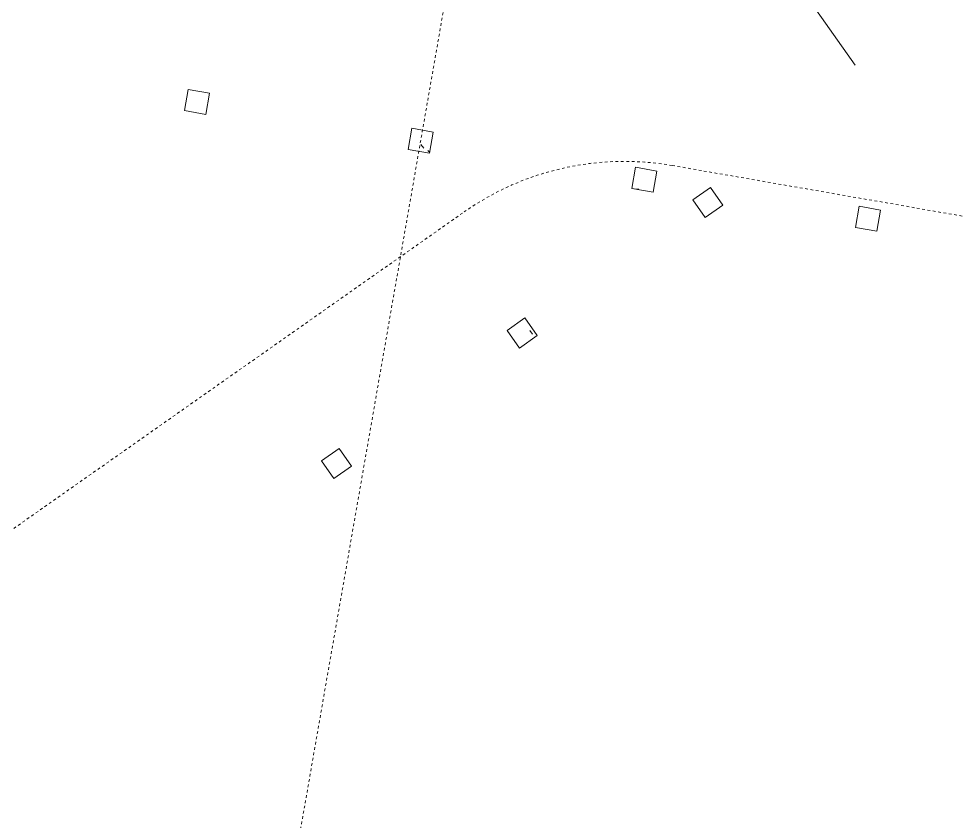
# Model space of a CAD drawing. Extents: x 274235 to 276654, y 142848 to 144425.
# Drawn here: x 276246.88 to 276281.61, y 143150.12 to 143179.83 of the extents above; entities that cross this region are included whole.
import ezdxf

# ---------------------------------------------------------------- set-up
doc = ezdxf.new("R2010")
doc.units = 0
doc.header["$LTSCALE"] = 1.5
doc.linetypes.add('ACM-G-CENTER', pattern=[50.800000000000004, 31.75, -6.350000000000001, 6.350000000000001, -6.350000000000001])
doc.linetypes.add('ACM-G-HIDDEN2', pattern=[4.762500000000001, 3.175000000000001, -1.5875])
doc.layers.get('0').update_dxf_attribs({"linetype": 'CONTINUOUS', "lineweight": 0})
for name, color, linetype, lineweight in [('_ACM-A-DETL', 7, 'CONTINUOUS', 5), ('_ACM-A-DETL-THIN', 2, 'CONTINUOUS', 5), ('_ACM-A-GRID', 3, 'CONTINUOUS', 5), ('_ACM-S-STRU-CLOS', 5, 'CONTINUOUS', 5)]:
    doc.layers.add(name, color=color, linetype=linetype, lineweight=lineweight)

# ---------------------------------------------------------------- blocks, each defined once
blk = doc.blocks.new('M_Concrete-Rectangular-Column - 800 x 800mm-V754-B1_Working')
at = {"layer": '_ACM-A-DETL', "color": 250}
for p, q in [((400.0000000000002, 400.0000000000002), (-399.9999999999999, 400.0000000000002)), ((-399.9999999999999, 400.0000000000002), (-399.9999999999999, -399.9999999999999)), ((400.0000000000002, -399.9999999999999), (400.0000000000002, 400.0000000000002)), ((-399.9999999999999, -399.9999999999999), (400.0000000000002, -399.9999999999999))]:
    blk.add_line(p, q, dxfattribs=at)
blk = doc.blocks.new('M_Concrete-Rectangular-Column - 800 x 800mm-V755-B1_Working')
at = {"layer": '_ACM-S-STRU-CLOS'}
h = blk.add_hatch(dxfattribs=at)
h.set_pattern_fill('FP_474', color=256, style=0, pattern_type=2)
h.set_pattern_definition([(49.99999999999999, (-1000204.123, -772404.565), (3643.681986006824, -318.7812880006761), [381, -4191]), (355, (-1000204.123, -772404.565), (-704.8562580461121, 3821.135846227694), [304.8, -3352.8]), (100.451, (-999900.483, -772431.13), (2938.852362929117, 3502.332152374178), [323.8, -3561.801]), (46.184, (-1000204.123, -771388.565), (5421.581919880712, -840.8554984886337), [571.5, -6286.5]), (96.636, (-999752.325, -771458.635), (4748.051319755933, 4948.551449789822), [485.7, -5342.701999999999]), (351.184, (-1000204.123, -771388.565), (4748.100788072627, 4948.506072045693), [457.2, -5029.2]), (21, (-999696.123, -771642.565), (3032.287836333134, -2045.304476687058), [381, -4191]), (326, (-999696.123, -771642.565), (1236.042244531653, 3683.761809559103), [304.8, -3352.8]), (71.45100000000001, (-999443.433, -771813.007), (4268.342513760047, 1638.424823382678), [323.8, -3561.801]), (37.50000000000001, (-1000204.123, -772404.565), (61.77206501183639, 1691.100777463062), [167.64, -3144.52, 167.64, -6601.46]), (37.50000000000001, (-1000204.123, -772404.565), (61.77206501183639, 1691.100777463062), [-3479.8, -3235.96, 167.64, -3197.86]), (7.499999999999999, (-1000204.123, -772404.565), (1336.393250206115, 2003.61149636239), [167.64, -1772.92, 167.64, -4351.02]), (7.499999999999999, (-1000204.123, -772404.565), (1336.393250206115, 2003.61149636239), [-2108.2, -3068.32, 167.64, -1115.06]), (327.5, (-1001336.963, -772404.565), (2711.817807077548, -114.578640950727), [167.64, -1102.36, -9220.2]), (327.5, (-1001336.963, -772404.565), (2711.817807077548, -114.578640950727), [-1270, 167.64, -3794.76, -5257.8]), (327.5, (-1001336.963, -772404.565), (2711.817807077548, -114.578640950727), [-5232.4, 167.64, -5090.16]), (317.5, (-1001844.963, -772404.565), (2962.585592803855, 508.5334453662156), [167.64, -1483.36, -6365.24]), (317.5, (-1001844.963, -772404.565), (2962.585592803855, 508.5334453662156), [-1651, 167.64, -2463.8, -3733.8]), (317.5, (-1001844.963, -772404.565), (2962.585592803855, 508.5334453662156), [-4282.44, 167.64, -3566.16])])
h.paths.add_polyline_path([(400.0000000010179, -399.999999999216), (400.0000000010179, 400.0000000007753), (-399.9999999989388, 400.000000000758), (-399.9999999989388, -399.9999999992334)])
at = {"layer": '_ACM-A-DETL', "color": 250}
for p, q in [((400.0000000000002, 400.0000000000002), (-399.9999999999999, 400.0000000000002)), ((-399.9999999999999, 400.0000000000002), (-399.9999999999999, -399.9999999999999)), ((400.0000000000002, -399.9999999999999), (400.0000000000002, 400.0000000000002)), ((-399.9999999999999, -399.9999999999999), (400.0000000000002, -399.9999999999999))]:
    blk.add_line(p, q, dxfattribs=at)
blk = doc.blocks.new('M_Concrete-Rectangular-Column - 800 x 800mm-V756-B1_Working')
at = {"layer": '_ACM-S-STRU-CLOS'}
h = blk.add_hatch(dxfattribs=at)
h.set_pattern_fill('FP_475', color=256, style=0, pattern_type=2)
h.set_pattern_definition([(49.99999999999999, (-1008604.123, -772404.565), (3643.681986006824, -318.7812880006761), [381, -4191]), (355, (-1008604.123, -772404.565), (-704.8562580461121, 3821.135846227694), [304.8, -3352.8]), (100.451, (-1008300.483, -772431.13), (2938.852362929117, 3502.332152374178), [323.8, -3561.801]), (46.184, (-1008604.123, -771388.565), (5421.581919880712, -840.8554984886337), [571.5, -6286.5]), (96.636, (-1008152.325, -771458.635), (4748.051319755933, 4948.551449789822), [485.7, -5342.701999999999]), (351.184, (-1008604.123, -771388.565), (4748.100788072627, 4948.506072045693), [457.2, -5029.2]), (21, (-1008096.123, -771642.565), (3032.287836333134, -2045.304476687058), [381, -4191]), (326, (-1008096.123, -771642.565), (1236.042244531653, 3683.761809559103), [304.8, -3352.8]), (71.45100000000001, (-1007843.433, -771813.007), (4268.342513760047, 1638.424823382678), [323.8, -3561.801]), (37.50000000000001, (-1008604.123, -772404.565), (61.77206501183639, 1691.100777463062), [167.64, -3144.52, 167.64, -6601.46]), (37.50000000000001, (-1008604.123, -772404.565), (61.77206501183639, 1691.100777463062), [-3479.8, -3235.96, 167.64, -3197.86]), (7.499999999999999, (-1008604.123, -772404.565), (1336.393250206115, 2003.61149636239), [167.64, -1772.92, 167.64, -4351.02]), (7.499999999999999, (-1008604.123, -772404.565), (1336.393250206115, 2003.61149636239), [-2108.2, -3068.32, 167.64, -1115.06]), (327.5, (-1009736.963, -772404.565), (2711.817807077548, -114.578640950727), [167.64, -1102.36, -9220.2]), (327.5, (-1009736.963, -772404.565), (2711.817807077548, -114.578640950727), [-1270, 167.64, -3794.76, -5257.8]), (327.5, (-1009736.963, -772404.565), (2711.817807077548, -114.578640950727), [-5232.4, 167.64, -5090.16]), (317.5, (-1010244.963, -772404.565), (2962.585592803855, 508.5334453662156), [167.64, -1483.36, -6365.24]), (317.5, (-1010244.963, -772404.565), (2962.585592803855, 508.5334453662156), [-1651, 167.64, -2463.8, -3733.8]), (317.5, (-1010244.963, -772404.565), (2962.585592803855, 508.5334453662156), [-4282.44, 167.64, -3566.16])])
h.paths.add_polyline_path([(-399.9999999991467, -399.9999999991987), (400.0000000008793, -399.9999999991987), (400.0000000008793, 400.0000000007927), (-399.9999999991467, 400.0000000007927)])
at = {"layer": '_ACM-A-DETL', "color": 250}
for p, q in [((400.0000000000002, 400.0000000000002), (-399.9999999999999, 400.0000000000002)), ((-399.9999999999999, 400.0000000000002), (-399.9999999999999, -399.9999999999999)), ((400.0000000000002, -399.9999999999999), (400.0000000000002, 400.0000000000002)), ((-399.9999999999999, -399.9999999999999), (400.0000000000002, -399.9999999999999))]:
    blk.add_line(p, q, dxfattribs=at)
blk = doc.blocks.new('M_Concrete-Rectangular-Column - 800 x 800mm-V919-B1_Working')
at = {"layer": '_ACM-S-STRU-CLOS'}
h = blk.add_hatch(dxfattribs=at)
h.set_pattern_fill('FP_579', color=256, style=0, pattern_type=2)
h.set_pattern_definition([(230, (1017004.123, 772404.565), (-3643.681986006824, 318.7812880006761), [381, -4191]), (175, (1017004.123, 772404.565), (704.856258046112, -3821.135846227694), [304.8, -3352.8]), (280.451, (1016700.483, 772431.13), (-2938.852362929117, -3502.332152374179), [323.8, -3561.801]), (226.184, (1017004.123, 771388.565), (-5421.581919880712, 840.8554984886337), [571.5, -6286.5]), (276.636, (1016552.325, 771458.635), (-4748.051319755934, -4948.551449789821), [485.7, -5342.701999999999]), (171.184, (1017004.123, 771388.565), (-4748.100788072626, -4948.506072045694), [457.2, -5029.2]), (201, (1016496.123, 771642.565), (-3032.287836333134, 2045.304476687058), [381, -4191]), (146, (1016496.123, 771642.565), (-1236.042244531653, -3683.761809559102), [304.8, -3352.8]), (251.451, (1016243.433, 771813.007), (-4268.342513760047, -1638.424823382679), [323.8, -3561.801]), (217.5, (1017004.123, 772404.565), (-61.77206501183593, -1691.100777463063), [167.64, -3144.52, 167.64, -6601.46]), (217.5, (1017004.123, 772404.565), (-61.77206501183593, -1691.100777463063), [-3479.8, -3235.96, 167.64, -3197.86]), (187.5, (1017004.123, 772404.565), (-1336.393250206115, -2003.61149636239), [167.64, -1772.92, 167.64, -4351.02]), (187.5, (1017004.123, 772404.565), (-1336.393250206115, -2003.61149636239), [-2108.2, -3068.32, 167.64, -1115.06]), (147.5, (1018136.963, 772404.565), (-2711.817807077548, 114.578640950727), [167.64, -1102.36, 167.64, -9052.56]), (147.5, (1018136.963, 772404.565), (-2711.817807077548, 114.578640950727), [-1437.64, -3794.76, 167.64, -5090.16]), (137.5, (1018644.963, 772404.565), (-2962.585592803855, -508.5334453662151), [167.64, -1483.36, 167.64, -6197.6]), (137.5, (1018644.963, 772404.565), (-2962.585592803855, -508.5334453662151), [-1818.64, -2463.8, 167.64, -3566.16])])
h.paths.add_polyline_path([(399.9999999988695, 399.9999999992507), (-400.0000000010872, 399.9999999992334), (-400.0000000010872, -400.000000000758), (399.9999999988695, -400.0000000007407)])
at = {"layer": '_ACM-A-DETL', "color": 250}
for p, q in [((400.0000000000002, 400.0000000000002), (-399.9999999999999, 400.0000000000002)), ((-399.9999999999999, 400.0000000000002), (-399.9999999999999, -399.9999999999999)), ((400.0000000000002, -399.9999999999999), (400.0000000000002, 400.0000000000002)), ((-399.9999999999999, -399.9999999999999), (400.0000000000002, -399.9999999999999))]:
    blk.add_line(p, q, dxfattribs=at)
blk = doc.blocks.new('M_Concrete-Rectangular-Column - 800 x 800mm-V1163-B1_Working')
at = {"layer": '_ACM-S-STRU-CLOS'}
h = blk.add_hatch(dxfattribs=at)
h.set_pattern_fill('FP_726', color=256, style=0, pattern_type=2)
h.set_pattern_definition([(95, (-169056.491, -1244004.533), (2801.884651253352, 2351.059830332033), [381, -4191]), (40, (-169056.491, -1244004.533), (-3200.359708528779, 2203.542428876418), [304.8, -3352.8]), (145.451, (-168823.001, -1243808.612), (-398.4403801781693, 4554.605249644746), [323.8, -3561.801]), (91.184, (-169774.912, -1243286.113), (4428.211985948568, 3239.061715540233), [571.5, -6286.5]), (141.636, (-169405.895, -1243016.19), (-141.7750015757451, 6856.53357281806), [485.7, -5342.701999999999]), (36.184, (-169774.912, -1243286.113), (-141.7079352829696, 6856.536465289661), [457.2, -5029.2]), (66, (-169236.096, -1243106.508), (3590.399956637265, 697.9026265240216), [380.9999999999999, -4190.999999999999]), (11, (-169236.096, -1243106.508), (-1730.799102873896, 3478.826808756641), [304.8, -3352.8]), (116.451, (-168936.896, -1243048.349), (1859.6326328283, 4176.715238984827), [323.8, -3561.801]), (82.49999999999999, (-169056.491, -1244004.533), (-1152.109381356208, 1239.46827347174), [167.64, -3144.52, 167.64, -6601.46]), (82.49999999999999, (-169056.491, -1244004.533), (-1152.109381356208, 1239.46827347174), [-3479.8, -3235.96, 167.64, -3197.86]), (52.5, (-169056.491, -1244004.533), (-471.7945463884976, 2361.740005493846), [167.64, -1772.92, 167.64, -4351.02]), (52.5, (-169056.491, -1244004.533), (-471.7945463884976, 2361.740005493846), [-2108.2, -3068.32, 167.64, -1115.06]), (12.5, (-169857.53, -1244805.572), (1998.564094722365, 1836.525426731569), [167.64, -1102.36, 167.64, -9052.56]), (12.5, (-169857.53, -1244805.572), (1998.564094722365, 1836.525426731569), [-1437.64, -3794.76, 167.64, -5090.16]), (2.5, (-170216.74, -1245164.782), (1735.276914838564, 2454.451810195783), [167.64, -1483.36, 167.64, -6197.6]), (2.5, (-170216.74, -1245164.782), (1735.276914838564, 2454.451810195783), [-1818.64, -2463.8, 167.64, -3566.16])])
h.paths.add_polyline_path([(400.0000000003249, -399.9999999987309), (400.0000000001863, 400.0000000011912), (-399.9999999997705, 400.0000000012258), (-399.9999999997705, -399.9999999987309)])
at = {"layer": '_ACM-A-DETL', "color": 250}
for p, q in [((-399.9999999999999, 399.9999999999999), (400.0000000000002, 399.9999999999999)), ((-399.9999999999999, -400.0000000000002), (-399.9999999999999, 399.9999999999999)), ((400.0000000000002, 399.9999999999999), (400.0000000000002, -400.0000000000002)), ((400.0000000000002, -400.0000000000002), (-399.9999999999999, -400.0000000000002))]:
    blk.add_line(p, q, dxfattribs=at)
blk = doc.blocks.new('M_Concrete-Rectangular-Column - 800 x 800mm-V1164-B1_Working')
at = {"layer": '_ACM-S-STRU-CLOS'}
h = blk.add_hatch(dxfattribs=at)
h.set_pattern_fill('FP_727', color=256, style=0, pattern_type=2)
h.set_pattern_definition([(95, (-169056.491, -1252404.533), (2801.884651253352, 2351.059830332033), [381, -4191]), (40, (-169056.491, -1252404.533), (-3200.359708528779, 2203.542428876418), [304.8, -3352.8]), (145.451, (-168823.001, -1252208.612), (-398.4403801781693, 4554.605249644746), [323.8, -3561.801]), (91.184, (-169774.912, -1251686.113), (4428.211965285341, 3239.062715326725), [571.5, -6286.5]), (141.636, (-169405.895, -1251416.19), (-141.7750015757451, 6856.53357281806), [485.7, -5342.701999999999]), (36.184, (-169774.912, -1251686.113), (-141.7079352829696, 6856.536465289661), [457.2, -5029.2]), (66, (-169236.096, -1251506.508), (3590.399956637265, 697.9026265240216), [380.9999999999999, -4190.999999999999]), (11, (-169236.096, -1251506.508), (-1730.799102873896, 3478.826808756641), [304.8, -3352.8]), (116.451, (-168936.896, -1251448.349), (1859.6326328283, 4176.715238984827), [323.8, -3561.801]), (82.49999999999999, (-169056.491, -1252404.533), (-1152.109381356208, 1239.46827347174), [167.64, -3144.52, 167.64, -6601.46]), (82.49999999999999, (-169056.491, -1252404.533), (-1152.109381356208, 1239.46827347174), [-3479.8, -3235.96, 167.64, -3197.86]), (52.5, (-169056.491, -1252404.533), (-471.7945463884976, 2361.740005493846), [167.64, -1772.92, 167.64, -4351.02]), (52.5, (-169056.491, -1252404.533), (-471.7945463884976, 2361.740005493846), [-2108.2, -3068.32, 167.64, -1115.06]), (12.5, (-169857.53, -1253205.572), (1998.564094722365, 1836.525426731569), [167.64, -1102.36, 167.64, -9052.56]), (12.5, (-169857.53, -1253205.572), (1998.564094722365, 1836.525426731569), [-1437.64, -3794.76, 167.64, -5090.16]), (2.5, (-170216.74, -1253564.782), (1735.276914838564, 2454.451810195783), [167.64, -1483.36, 167.64, -6197.6]), (2.5, (-170216.74, -1253564.782), (1735.276914838564, 2454.451810195783), [-1818.64, -2463.8, 167.64, -3566.16])])
h.paths.add_polyline_path([(400.0000000000477, -399.9999999986269), (399.9999999999091, 400.0000000013644), (-400.0000000000477, 400.0000000012951), (-399.9999999999783, -399.9999999985923)])
at = {"layer": '_ACM-A-DETL', "color": 250}
for p, q in [((-399.9999999999999, 399.9999999999999), (400.0000000000002, 399.9999999999999)), ((-399.9999999999999, -400.0000000000002), (-399.9999999999999, 399.9999999999999)), ((400.0000000000002, 399.9999999999999), (400.0000000000002, -400.0000000000002)), ((400.0000000000002, -400.0000000000002), (-399.9999999999999, -400.0000000000002))]:
    blk.add_line(p, q, dxfattribs=at)
blk = doc.blocks.new('M_Concrete-Rectangular-Column - 800 x 800mm-V1165-B1_Working')
at = {"layer": '_ACM-A-DETL', "color": 250}
for p, q in [((-399.9999999999999, 399.9999999999999), (400.0000000000002, 399.9999999999999)), ((-399.9999999999999, -400.0000000000002), (-399.9999999999999, 399.9999999999999)), ((400.0000000000002, 399.9999999999999), (400.0000000000002, -400.0000000000002)), ((400.0000000000002, -400.0000000000002), (-399.9999999999999, -400.0000000000002))]:
    blk.add_line(p, q, dxfattribs=at)
blk = doc.blocks.new('BASEMENT20250512')
at = {"layer": '_ACM-A-DETL', "color": 250, "linetype": 'ACM-G-HIDDEN2'}
for p, q in [((1009523.300922551, 773104.5652209248), (1047898.741499899, 773104.5652209248)), ((980056.9013906056, 747904.5653102504), (1002240.101064646, 770087.7650554628)), ((980056.9013194365, 747904.5653102504), (1001040.43594358, 768888.0999343968))]:
    blk.add_line(p, q, dxfattribs=at)
blk.add_arc((1009523.300922551, 762804.5652209249), 10300.00000000006, 90, 135.0000000919125, dxfattribs=at)
at = {"layer": '_ACM-A-DETL-THIN'}
blk.add_line((1012680.486946574, 780804.565191147), (1015562.911242304, 777922.1408954167), dxfattribs=at)
at = {"layer": '_ACM-A-GRID', "linetype": 'ACM-G-CENTER'}
blk.add_line((1000204.123451247, 836425.9503153176), (1000204.123451247, 471682.2985770978), dxfattribs=at)
at = {"layer": '_ACM-S-STRU-CLOS'}
for name, p in [('M_Concrete-Rectangular-Column - 800 x 800mm-V754-B1_Working', (991804.123481025, 772404.565220925)), ('M_Concrete-Rectangular-Column - 800 x 800mm-V755-B1_Working', (1000204.123451247, 772404.565220925)), ('M_Concrete-Rectangular-Column - 800 x 800mm-V756-B1_Working', (1008604.123421469, 772404.565220925))]:
    blk.add_blockref(name, p, dxfattribs=at)
for name, p, rotation in [('M_Concrete-Rectangular-Column - 800 x 800mm-V919-B1_Working', (1017004.123391691, 772404.5652209247), 180), ('M_Concrete-Rectangular-Column - 800 x 800mm-V1165-B1_Working', (1011064.426449766, 771982.4439849576), 315.000000000006), ('M_Concrete-Rectangular-Column - 800 x 800mm-V1164-B1_Working', (1005124.729509193, 766042.7470443834), 315.000000000006), ('M_Concrete-Rectangular-Column - 800 x 800mm-V1163-B1_Working', (999185.0325686194, 760103.0501038085), 315.000000000006)]:
    blk.add_blockref(name, p, dxfattribs=dict(at, rotation=rotation))
blk = doc.blocks.new('5f0512')
at = {"layer": '_ACM-A-GRID', "linetype": 'ACM-G-CENTER'}
blk.add_line((4.656612873077393e-10, 106021.3849455036), (2.328306436538696e-10, -251042.7355427163), dxfattribs=at)

msp = doc.modelspace()

# ---------------------------------------------------------------- block references
at = {"xscale": 0.0009999999999999994, "yscale": 0.001, "zscale": 0.001, "rotation": 350.1075696352769}
msp.add_blockref('BASEMENT20250512', (275143.7222229671, 142586.2208173259), dxfattribs=at)

# ---------------------------------------------------------------- next in the draw order: block references
msp.add_blockref('5f0512', (276254.5380815538, 143133.931731411), dxfattribs=at)

doc.saveas('drawing.dxf')
